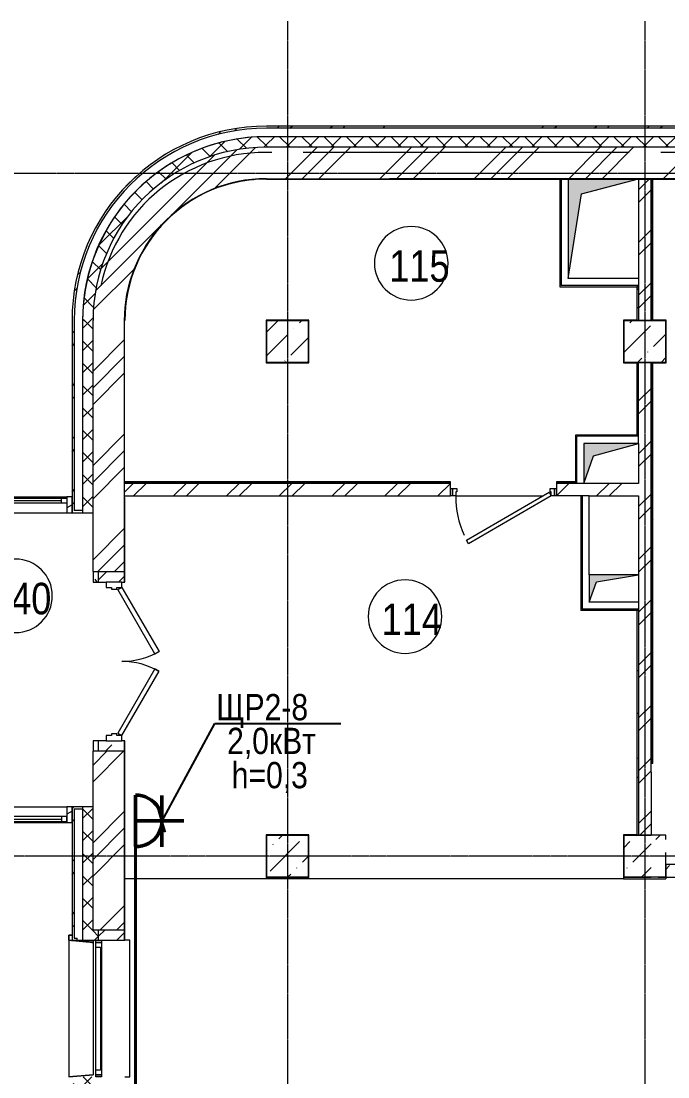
# Model space of a CAD drawing. Header units: metres. Extents: x -187 to 138813, y -64870 to 49448.
# Drawn here: x 30128 to 36281, y -49386 to -39336 of the extents above; entities that cross this region are included whole.
import ezdxf

# ---------------------------------------------------------------- set-up
doc = ezdxf.new("R2010")
doc.units = ezdxf.units.M
doc.linetypes.add('ADSK_Линия сетки', pattern=[21, 12, -3, 3, -3])
for name, color, linetype, lineweight in [('A-AREA-IDEN', 7, 'Continuous', 9), ('A-DETL-GENF', 7, 'Continuous', 5), ('A-DETL-MBND', 7, 'Continuous', 5), ('A-DETL-THIN', 7, 'Continuous', 5), ('A-DOOR', 7, 'Continuous', 5), ('A-DOOR-FRAM', 7, 'Continuous', 13), ('A-FLOR', 7, 'Continuous', 5), ('A-GLAZ', 7, 'Continuous', 5), ('A-GLAZ-CWMG', 7, 'Continuous', 5), ('A-GLAZ-SILL', 7, 'Continuous', 5), ('A-WALL', 7, 'Continuous', 5), ('A-WALL-PATT', 7, 'Continuous', 18), ('I-WALL', 7, 'Continuous', 5), ('S-COLS', 7, 'Continuous', 5), ('S-GRID', 7, 'Continuous', 9), ('Освещение', 1, 'Continuous', 50), ('Эл-свет раб.', 5, 'Continuous', 50), ('ЭЛ.сети', 5, 'Continuous', 100), ('ЭОМ', 7, 'Continuous', 40)]:
    doc.layers.add(name, color=color, linetype=linetype, lineweight=lineweight)
doc.styles.add('GOST Common_I_1', font='ARIALN.TTF', dxfattribs={"height": 300})
doc.styles.add('STYLE1', font='ARIALN.TTF', dxfattribs={"height": 250})
doc.styles.add('ГОСТ 2.304', font='ARIALN.TTF', dxfattribs={"width": 0.85})
doc.dimstyles.new('СПДС', dxfattribs={"dimscale": 100, "dimtxt": 2.5, "dimasz": 2.5, "dimexe": 1.25, "dimexo": 0.625, "dimtad": 1, "dimdec": 0, "dimrnd": 0.001, "dimtxsty": 'ГОСТ 2.304', "dimblk": 'OBLIQUE', "dimcen": 2.5, "dimdle": 2, "dimadec": 0, "dimazin": 2, "dimtfac": 0.75, "dimtdec": 0, "dimtmove": 1, "dimatfit": 3, "dimfxl": 1, "dimtolj": 1, "dimarcsym": 1})
pattern_1 = [(45, (0, 0), (84.19025, 308.69666), [396.875, -79.375, 3.353, -76.022])]
pattern_2 = [(45, (0, 0), (-251.4472, 251.4472), []), (45, (0, 381), (-251.4472, 251.4472), [])]
pattern_3 = [(45, (0, 0), (-449.013, 449.013), []), (45, (158.75, 0), (0, 898.0256), []), (45, (-158.75, 0), (0, 898.0256), [])]
pattern_4 = [(0, (0, 0), (812.8, 203.2), [33.528, -576.072, 33.528, -576.072, -3251.2]), (0, (0, 0), (812.8, 203.2), [-1219.2, 33.528, -1185.672, 33.528, -576.072, -1422.4]), (0, (0, 0), (812.8, 203.2), [-3048, 33.528, -372.872, 33.528, -982.472]), (120, (304.8, 101.6), (-582.37636, 602.30545), [33.528, -576.072, 33.528, -576.072, -3251.2]), (120, (304.8, 101.6), (-582.37636, 602.30545), [-1219.2, 33.528, -1185.672, 33.528, -576.072, -1422.4]), (120, (304.8, 101.6), (-582.37636, 602.30545), [-3048, 33.528, -372.872, 33.528, -982.472]), (240, (406.4, 508), (-230.42364, -805.50545), [33.528, -576.072, 33.528, -576.072, -3251.2]), (240, (406.4, 508), (-230.42364, -805.50545), [-1219.2, 33.528, -1185.672, 33.528, -576.072, -1422.4]), (240, (406.4, 508), (-230.42364, -805.50545), [-3048, 33.528, -372.872, 33.528, -982.472])]
pattern_5 = [(45, (0, 0), (-106.06602, 106.06602), []), (135, (0, 0), (-106.06602, -106.06602), [])]
pattern_6 = [(45, (0, 0), (38.89087, 251.0229), [300, -50, 10, -50])]

# ---------------------------------------------------------------- blocks, each defined once
blk = doc.blocks.new('КДП АПК - КР_rvt-1-1 этаж')
at = {"layer": 'S-COLS', "lineweight": 15}
h = blk.add_hatch(dxfattribs=at)
h.set_pattern_fill('FP_125', color=256, style=0, pattern_type=2)
h.set_pattern_definition(pattern_1)
h.paths.add_polyline_path([(32463, -41946), (32863, -41946), (32863, -41546), (32463, -41546), (32463, -41861)], flags=0)
h = blk.add_hatch(dxfattribs=at)
h.set_pattern_fill('FP_125', color=256, style=0, pattern_type=2)
h.set_pattern_definition(pattern_1)
h.paths.add_polyline_path([(35863, -41946), (36263, -41946), (36263, -41546), (35863, -41546), (35863, -41861)], flags=0)
h = blk.add_hatch(dxfattribs=at)
h.set_pattern_fill('FP_125', color=256, style=0, pattern_type=2)
h.set_pattern_definition(pattern_1)
h.paths.add_polyline_path([(32463, -46846), (32863, -46846), (32863, -46446), (32463, -46446)], flags=0)
h = blk.add_hatch(dxfattribs=at)
h.set_pattern_fill('FP_125', color=256, style=0, pattern_type=2)
h.set_pattern_definition(pattern_1)
h.paths.add_polyline_path([(36263, -46846), (36263, -46611), (36251, -46612), (36188, -46846), (36251, -46846)], flags=0)
h.paths.add_polyline_path([(36052, -46846), (36123, -46846), (36123, -46486), (36263, -46486), (36263, -46446), (35863, -46446), (35863, -46846)], flags=0)
at = {"layer": 'A-FLOR', "lineweight": 15}
for p, q in [((32513, -39946), (32453, -39946)), ((35913, -39946), (32813, -39946)), ((41913, -39946), (36213, -39946))]:
    blk.add_line(p, q, dxfattribs=at)
blk.add_arc((32453, -41546), 1600, 90, 168.128, dxfattribs=at)
at = {"layer": 'S-COLS', "lineweight": 15}
for p, q in [((32863, -41546), (32463, -41546)), ((32463, -41546), (32463, -41946)), ((32863, -41946), (32863, -41546)), ((36263, -41546), (35863, -41546)), ((35863, -41546), (35863, -41946)), ((36263, -41946), (36263, -41546)), ((32463, -41946), (32863, -41946)), ((35863, -41946), (36263, -41946)), ((32863, -46446), (32463, -46446)), ((32463, -46446), (32463, -46846)), ((32863, -46846), (32863, -46446)), ((36263, -46446), (35863, -46446)), ((35863, -46446), (35863, -46846)), ((36263, -46486), (36263, -46446)), ((36263, -46846), (36263, -46611)), ((32463, -46846), (32863, -46846)), ((35863, -46846), (36123, -46846)), ((36188, -46846), (36263, -46846))]:
    blk.add_line(p, q, dxfattribs=at)
blk = doc.blocks.new('AC_Дверь_Однопольная_ДеревяннаяВнутренняя_ГОСТ6629-88 - ДГ 21-10-1263266-1 этаж')
at = {"layer": 'A-DOOR', "lineweight": 13}
for p, q in [((-455, 60), (333, 515)), ((333, 515), (353, 480)), ((353, 480), (-435, 25)), ((-435, 25), (-455, 60))]:
    blk.add_line(p, q, dxfattribs=at)
at = {"layer": 'A-DOOR', "lineweight": 18}
for p, q in [((-505, 60), (-485, 60)), ((-505, -10), (-505, 60)), ((-485, 60), (-485, -10)), ((485, 60), (505, 60)), ((485, -10), (485, 60)), ((505, 60), (505, -10)), ((-485, -10), (-505, -10)), ((505, -10), (485, -10))]:
    blk.add_line(p, q, dxfattribs=at)
at = {"layer": 'A-DOOR'}
blk.add_arc((-455, 60), 910, 0, 24.2635, dxfattribs=at)
at = {"layer": 'A-DOOR-FRAM'}
for p, q in [((-485, 60), (-455, 60)), ((-485, -10), (-485, 60)), ((-455, 60), (-455, 20)), ((-455, 20), (-445, 20)), ((-445, 20), (-445, -10)), ((445, 20), (455, 20)), ((445, -10), (445, 20)), ((455, 60), (485, 60)), ((455, 20), (455, 60)), ((485, 60), (485, -10)), ((-445, -10), (-485, -10)), ((485, -10), (445, -10))]:
    blk.add_line(p, q, dxfattribs=at)
blk = doc.blocks.new('Окно 1-Распашное - С фрамугой_ один переплет с одинарным стеклопакетом - 21519-2003 - ОА С 2068-1168 Фр Л ГОСТ 21519-2003-1428059-1 этаж')
at = {"layer": 'A-GLAZ', "color": 36, "true_color": 0x804000}
for p, q in [((-650, 125), (-630, 125)), ((-650, 70), (-650, 125)), ((-630, 125), (-630, 70)), ((630, 125), (650, 125)), ((630, 70), (630, 125)), ((650, 125), (650, 70)), ((-630, 70), (-650, 70)), ((650, 70), (630, 70))]:
    blk.add_line(p, q, dxfattribs=at)
at = {"layer": 'A-GLAZ', "lineweight": 13}
for p, q in [((-630, 125), (-586, 125)), ((-630, 70), (-630, 125)), ((586, 125), (630, 125)), ((630, 125), (630, 70)), ((-568, 70), (-630, 70)), ((630, 70), (568, 70))]:
    blk.add_line(p, q, dxfattribs=at)
at = {"layer": 'A-GLAZ'}
for p, q in [((-586, 125), (586, 125)), ((-586, 78), (-586, 125)), ((586, 125), (586, 78)), ((586, 78), (-586, 78)), ((-568, 70), (-568, 78)), ((568, 70), (-568, 70)), ((568, 78), (568, 70))]:
    blk.add_line(p, q, dxfattribs=at)
blk = doc.blocks.new('Дверь-ВНУТРЕННЯЯ - ДГ 21-15-1886256-1 этаж')
at = {"layer": 'A-DOOR', "lineweight": 13}
for p, q in [((-705, 131), (-94, 484)), ((-72, 445), (-683, 92)), ((-94, 484), (-72, 445)), ((94, 484), (72, 445)), ((72, 445), (682, 92)), ((705, 131), (94, 484)), ((-683, 92), (-705, 131)), ((682, 92), (705, 131))]:
    blk.add_line(p, q, dxfattribs=at)
at = {"layer": 'A-DOOR'}
for centre, start, end in [((-705, 131), 0, 30), ((705, 131), 150, 180)]:
    blk.add_arc(centre, 705, start, end, dxfattribs=at)
at = {"layer": 'A-DOOR-FRAM'}
for p, q in [((-705, 131), (-755, 131)), ((-755, 131), (-755, -19)), ((-705, 82), (-705, 131)), ((705, 131), (705, 82)), ((755, 131), (705, 131)), ((755, -19), (755, 131)), ((-689, 82), (-705, 82)), ((-705, -19), (-705, 31)), ((-705, 31), (-689, 31)), ((-689, 31), (-689, 82)), ((705, 82), (689, 82)), ((689, 82), (689, 31)), ((689, 31), (705, 31)), ((705, 31), (705, -19)), ((-755, -19), (-705, -19)), ((705, -19), (755, -19))]:
    blk.add_line(p, q, dxfattribs=at)
blk = doc.blocks.new('AC-Подоконники1 - ПВХ-1858659-1 этаж')
at = {"layer": 'A-GLAZ-SILL'}
for p, q in [((-650, -223), (-650, -270)), ((-650, -270), (650, -270)), ((650, -270), (650, -223))]:
    blk.add_line(p, q, dxfattribs=at)
blk = doc.blocks.new('M_Тент витража777 - M_Тент витража одинарное справо-2678804-1 этаж')
at = {"layer": 'A-GLAZ', "lineweight": 13}
for p, q in [((-475, 20), (-525, 20)), ((-525, 20), (-525, -30)), ((-525, -30), (-525, 20)), ((-475, -30), (-475, 20)), ((475, -30), (475, 20)), ((475, 20), (525, 20)), ((525, 20), (525, -30)), ((525, 20), (525, -30)), ((-525, -30), (-475, -30)), ((-475, -4.6), (475, -4.6)), ((525, -30), (475, -30))]:
    blk.add_line(p, q, dxfattribs=at)
at = {"layer": 'A-GLAZ'}
for p, q in [((-475, 20), (475, 20)), ((475, -30), (-475, -30))]:
    blk.add_line(p, q, dxfattribs=at)
blk = doc.blocks.new('Прямоугольный импост - 50 x 150мм-2242386-1 этаж')
at = {"layer": 'A-GLAZ-CWMG'}
h = blk.add_hatch(dxfattribs=at)
h.set_pattern_fill('FP_128', color=256, style=0, pattern_type=2)
h.set_pattern_definition([(330, (-30612.65, -43895.62), (60, 103.92305), [])])
h.paths.add_polyline_path([(-50, 120), (0, 120), (0, -30), (-50, -30)], flags=0)
at = {"layer": 'A-GLAZ-CWMG', "lineweight": 18}
for p, q in [((-50, -30), (-50, 120)), ((-50, 120), (0, 120)), ((0, 120), (0, -30)), ((0, -30), (-50, -30))]:
    blk.add_line(p, q, dxfattribs=at)
blk = doc.blocks.new('Прямоугольный импост - 50 x 150мм-2240715-1 этаж')
at = {"layer": 'A-GLAZ-CWMG'}
for p, q in [((30563, -43866), (29513, -43866)), ((29513, -44016), (30563, -44016))]:
    blk.add_line(p, q, dxfattribs=at)
blk = doc.blocks.new('M_Тент витража777 - M_Тент витража одинарное справо-2678805-1 этаж')
at = {"layer": 'A-GLAZ', "lineweight": 13}
for p, q in [((-525, -20), (-525, 30)), ((-525, 30), (-475, 30)), ((-525, 30), (-525, -20)), ((-475, 30), (-475, -20)), ((-475, 4.6), (475, 4.6)), ((475, 30), (475, -20)), ((525, 30), (475, 30)), ((525, -20), (525, 30)), ((525, -20), (525, 30)), ((-475, -20), (-525, -20)), ((475, -20), (525, -20))]:
    blk.add_line(p, q, dxfattribs=at)
at = {"layer": 'A-GLAZ'}
for p, q in [((475, 30), (-475, 30)), ((-475, -20), (475, -20))]:
    blk.add_line(p, q, dxfattribs=at)
blk = doc.blocks.new('Прямоугольный импост - 50 x 150мм-2243404-1 этаж')
at = {"layer": 'A-GLAZ-CWMG'}
h = blk.add_hatch(dxfattribs=at)
h.set_pattern_fill('FP_130', color=256, style=0, pattern_type=2)
h.set_pattern_definition([(330, (-30612.65, -46935.67), (60, 103.92305), [])])
h.paths.add_polyline_path([(-50, 30), (0, 30), (0, -120), (-50, -120)], flags=0)
at = {"layer": 'A-GLAZ-CWMG', "lineweight": 18}
for p, q in [((-50, 30), (0, 30)), ((-50, -120), (-50, 30)), ((0, 30), (0, -120)), ((0, -120), (-50, -120))]:
    blk.add_line(p, q, dxfattribs=at)
blk = doc.blocks.new('Прямоугольный импост - 50 x 150мм-2243394-1 этаж')
at = {"layer": 'A-GLAZ-CWMG'}
for p, q in [((29513, -46816), (30563, -46816)), ((30563, -46966), (29513, -46966))]:
    blk.add_line(p, q, dxfattribs=at)
blk = doc.blocks.new('Розетка штепсельная с заземляющим контактом скрытой установки IP20')
at = {"layer": 'Эл-свет раб.', "ltscale": 0.3}
for p, q in [((191575, -246568), (191575, -246106)), ((191816, -246316), (191329, -246316)), ((191819, -246568), (191331, -246568))]:
    blk.add_line(p, q, dxfattribs=at)
at = {"layer": 'Эл-свет раб.', "ltscale": 0.3, "extrusion": (0, 0, -1)}
blk.add_ellipse((191575, -246560), major_axis=(-173, 173), ratio=1, start_param=5.464002, end_param=8.673165, dxfattribs=at)
blk = doc.blocks.new('_Oblique')
at = {"color": 0, "linetype": 'ByBlock', "lineweight": -2}
blk.add_line((-0.5, -0.5), (0.5, 0.5), dxfattribs=at)
blk = doc.blocks.new('ПСС_Марка_помещения - Имя_2_5мм-224473-1 этаж')
at = {"layer": 'A-AREA-IDEN'}
for start, end in [(360, 180), (180, 360)]:
    blk.add_arc((-0.07, 0.04), 3.5, start, end, dxfattribs=at)

msp = doc.modelspace()

# ---------------------------------------------------------------- hatches: boundary and pattern name
at = {"layer": 'A-DETL-GENF'}
for points in [[(35332.4521, -41785.6449), (35459.0237, -40981.3094), (36002.6532, -40835.6443), (35332.4521, -40835.6443)], [(35482.4521, -43735.6443), (35574.1679, -43474.7854), (36002.6532, -43355.6437), (35482.4521, -43355.6437)], [(35532.4521, -44865.6449), (35603.1485, -44674.6073), (36002.6532, -44605.6449), (35532.4521, -44605.6449), (35532.4521, -44701.1785)]]:
    msp.add_hatch(color=256, dxfattribs=at).paths.add_polyline_path(points, flags=0)
at = {"layer": 'A-WALL-PATT', "lineweight": 5}
h = msp.add_hatch(dxfattribs=at)
h.set_pattern_fill('FP_1', color=256, style=0, pattern_type=2)
h.set_pattern_definition(pattern_2)
h.paths.add_polyline_path([(30632.6532, -42185.6443), (30638.9016, -42034.5477), (30657.6042, -41884.483), (30688.6333, -41736.4748), (30731.7769, -41591.5339), (30786.7404, -41450.6502), (30853.1486, -41314.7856), (30930.5478, -41184.868), (31018.4096, -41061.7846), (31116.134, -40946.3759), (31223.0536, -40839.43), (31338.4383, -40741.6773), (31461.5, -40653.7852), (31591.3986, -40576.354), (31727.2468, -40509.9124), (31868.117, -40454.9142), (32013.0473, -40411.7349), (32161.0478, -40380.6695), (32311.108, -40361.93), (32462.203, -40355.6444), (32462.1981, -40335.6444), (32309.4517, -40341.9987), (32157.7516, -40360.943), (32008.1335, -40392.3479), (31850.9272, -40440.1735), (31719.2096, -40491.5984), (31581.8767, -40558.7661), (31450.5585, -40637.0436), (31326.1518, -40725.8962), (31209.5061, -40824.7173), (31101.418, -40932.832), (31002.6256, -41049.502), (30913.8035, -41173.9306), (30835.5584, -41305.268), (30763.6438, -41454.8712), (30712.8602, -41585.0409), (30669.2451, -41731.5658), (30637.8769, -41881.1916), (30618.9699, -42032.8964), (30612.6532, -42185.6443)], flags=0)
h = msp.add_hatch(dxfattribs=at)
h.set_pattern_fill('FP_1', color=256, style=0, pattern_type=2)
h.set_pattern_definition(pattern_2)
h.paths.add_polyline_path([(52882.6532, -40355.6443), (55232.6532, -40355.6443), (55232.6532, -40335.6443), (52882.6532, -40335.6443)])
h.paths.add_polyline_path([(50146.1549, -40355.6443), (51632.6532, -40355.6443), (51632.6532, -40335.6443), (50146.1549, -40335.6443)])
h.paths.add_polyline_path([(45682.6532, -40355.6443), (48032.6532, -40355.6443), (48032.6532, -40335.6443), (45682.6532, -40335.6443)])
h.paths.add_polyline_path([(44432.6532, -40355.6443), (44432.6532, -40335.6443), (42082.6532, -40335.6443), (42082.6532, -40355.6443), (42398.967, -40355.6443)])
h.paths.add_polyline_path([(56645.3477, -40355.6443), (56645.3477, -40335.6443), (56482.6532, -40335.6443), (56482.6532, -40355.6443)])
h.paths.add_polyline_path([(40832.6532, -40355.6443), (40832.6532, -40335.6443), (38482.6532, -40335.6443), (38482.6532, -40355.6443)])
h.paths.add_polyline_path([(33632.6532, -40355.6443), (33632.6532, -40335.6443), (32462.2104, -40335.6443), (32462.2104, -40355.6443), (32879.1571, -40355.6443)])
h.paths.add_polyline_path([(34882.6532, -40355.6443), (37232.6532, -40355.6443), (37232.6532, -40335.6443), (34882.6532, -40335.6443)])
at = {"layer": 'A-WALL-PATT', "lineweight": 5, "true_color": 0x787878}
h = msp.add_hatch(dxfattribs=at)
h.set_pattern_fill('FP_114', color=8, style=0, pattern_type=2)
h.set_pattern_definition(pattern_5)
h.paths.add_polyline_path([(30812.6532, -42185.6443), (30818.9319, -42041.8373), (30837.7204, -41899.1248), (30868.8756, -41758.5929), (30912.1604, -41621.3111), (30967.2453, -41488.3242), (31033.7113, -41360.6443), (31111.0523, -41239.2432), (31198.6799, -41125.0448), (31295.927, -41018.9181), (31402.0536, -40921.671), (31516.2521, -40834.0434), (31637.6532, -40756.7024), (31765.3331, -40690.2365), (31898.32, -40635.1515), (32035.6018, -40591.8667), (32176.1337, -40560.7115), (32318.8462, -40541.9231), (32462.6532, -40535.6443), (32462.2217, -40435.6444), (32317.732, -40441.6553), (32174.2319, -40459.5756), (32032.7014, -40489.2831), (31894.107, -40530.5748), (31759.3951, -40583.1687), (31629.4856, -40646.7058), (31505.2658, -40720.752), (31387.5838, -40804.8019), (31277.2434, -40898.2813), (31174.9979, -41000.5519), (31081.5457, -41110.9154), (30997.5249, -41228.6181), (30923.5093, -41352.8562), (30860.0043, -41482.7813), (30807.4435, -41617.5062), (30763.6438, -41768.2369), (30736.5134, -41897.6486), (30718.6285, -42041.1531), (30712.6532, -42185.6443), (30763.6438, -42185.6443)], flags=0)
h = msp.add_hatch(dxfattribs=at)
h.set_pattern_fill('FP_114', color=8, style=0, pattern_type=2)
h.set_pattern_definition(pattern_5)
h.paths.add_polyline_path([(51632.6532, -40535.6443), (51632.6532, -40435.6443), (50139.6648, -40445.6443), (50139.6648, -40545.6443), (51532.6532, -40535.6443)])
h.paths.add_polyline_path([(52882.6532, -40535.6443), (56482.6532, -40535.6443), (56482.6532, -40435.6443), (52882.6532, -40435.6443), (52882.6532, -40440.1735)])
h.paths.add_polyline_path([(56582.6532, -40535.6443), (56645.3477, -40535.6443), (56645.3477, -40435.6443), (56482.6532, -40435.6443), (56482.6532, -40535.6443)])
h.paths.add_polyline_path([(43985.602, -40535.6443), (45688.4147, -40537.7561), (45688.4147, -40437.7561), (42082.6532, -40435.6443), (42082.6532, -40535.6443), (43456.7237, -40535.6443)])
h.paths.add_polyline_path([(46629.9936, -40535.6443), (48889.6648, -40535.6443), (48889.6648, -40435.6443), (45682.6532, -40435.6443), (45682.6532, -40535.6443), (45782.6532, -40535.6443)])
h.paths.add_polyline_path([(38582.6532, -40535.6443), (42101.2234, -40536.8902), (42101.2234, -40436.8902), (38482.6532, -40435.6443), (38482.6532, -40535.6443)])
h.paths.add_polyline_path([(32879.1571, -40535.6443), (33632.6532, -40535.6443), (33632.6532, -40435.6443), (32462.6532, -40435.6443), (32462.6532, -40535.6443)])
h.paths.add_polyline_path([(33632.6532, -40533.3797), (38482.6532, -40535.6443), (38482.6532, -40435.6443), (34882.6532, -40435.6443), (33632.6532, -40437.9089)])
at = {"layer": 'A-WALL-PATT', "lineweight": 5}
h = msp.add_hatch(dxfattribs=at)
h.set_pattern_fill('FP_2', color=256, style=0, pattern_type=2)
h.set_pattern_definition(pattern_3)
h.paths.add_polyline_path([(31112.6532, -42185.6443), (31118.4096, -42061.1082), (31135.6299, -41937.6341), (31164.167, -41816.2751), (31203.7777, -41698.066), (31254.1242, -41584.0151), (31314.7771, -41475.0949), (31385.2191, -41372.2343), (31464.8496, -41276.3105), (31552.9894, -41188.1415), (31648.8868, -41108.4794), (31751.7241, -41038.0033), (31860.6243, -40977.3144), (31974.6586, -40926.9302), (32092.8545, -40887.2804), (32214.2041, -40858.7031), (32350.2788, -40840.8552), (32462.6532, -40835.6443), (32462.6532, -40535.6443), (32318.8462, -40541.9231), (32176.1337, -40560.7115), (32035.6018, -40591.8667), (31898.32, -40635.1515), (31765.3331, -40690.2365), (31637.6532, -40756.7024), (31516.2521, -40834.0434), (31402.0536, -40921.671), (31292.5222, -41022.6339), (31198.6799, -41125.0448), (31111.0523, -41239.2432), (31033.7113, -41360.6443), (30967.2453, -41488.3242), (30912.1604, -41621.3111), (30868.8756, -41758.5929), (30837.7204, -41899.1248), (30818.9319, -42041.8373), (30812.6532, -42185.6443)], flags=0)
h = msp.add_hatch(dxfattribs=at)
h.set_pattern_fill('FP_2', color=256, style=0, pattern_type=2)
h.set_pattern_definition(pattern_3)
h.paths.add_polyline_path([(56645.3477, -40835.6443), (56645.3477, -40535.6443), (52982.6532, -40535.6443), (52982.6532, -40835.6443), (55092.0469, -40835.6443)])
h.paths.add_polyline_path([(51500.6532, -40835.6443), (51532.6532, -40835.6443), (51532.6532, -40535.6443), (50139.6648, -40535.6443), (50139.6648, -40835.6443), (51497.6532, -40835.6443)])
h.paths.add_polyline_path([(56582.6532, -40835.6443), (56645.3477, -40835.6443), (56645.3477, -40535.6443), (56582.6532, -40535.6443), (56582.6532, -40585.6443)], flags=17)
h.paths.add_polyline_path([(39817.6532, -40835.6443), (42182.6532, -40835.6443), (42182.6532, -40535.6443), (38582.6532, -40535.6443), (38582.6532, -40835.6443), (39814.6532, -40835.6443)])
h.paths.add_polyline_path([(43985.602, -40835.6443), (45782.6532, -40860.6443), (45782.6532, -40560.6443), (42182.6532, -40535.6443), (42182.6532, -40835.6443), (43957.6532, -40835.6443)])
h.paths.add_polyline_path([(45782.6532, -40835.6443), (48889.6648, -40835.6443), (48889.6648, -40535.6443), (45782.6532, -40535.6443), (45782.6532, -40585.6443)])
h.paths.add_polyline_path([(36137.6532, -40835.6443), (38582.6532, -40835.6443), (38582.6532, -40535.6443), (34982.6532, -40535.6443), (34982.6532, -40835.6443), (36134.6532, -40835.6443)])
h.paths.add_polyline_path([(34982.6532, -40835.6443), (34982.6532, -40535.6443), (32462.6532, -40535.6443), (32462.6532, -40835.6443), (32879.1571, -40835.6443)])
h = msp.add_hatch(dxfattribs=at)
h.set_pattern_fill('FP_81', color=256, style=0, pattern_type=2)
h.set_pattern_definition(pattern_4)
h.paths.add_polyline_path([(31115.6532, -42185.6443), (31121.3968, -42061.3849), (31138.5788, -41938.1851), (31167.0526, -41817.0957), (31206.5753, -41699.1493), (31256.81, -41585.3517), (31317.3282, -41476.6735), (31387.6138, -41374.0415), (31467.0673, -41278.3308), (31555.0114, -41190.3578), (31650.6958, -41110.8726), (31753.3047, -41040.5532), (31861.9629, -40979.9992), (31975.7439, -40929.727), (32093.6772, -40890.1653), (32214.7573, -40861.6516), (32350.2788, -40843.8551), (32462.2089, -40838.6444), (32462.2079, -40835.6444), (32337.6736, -40841.4419), (32214.2052, -40858.7029), (32092.8555, -40887.2801), (31974.6595, -40926.9298), (31860.6251, -40977.314), (31751.7248, -41038.0029), (31648.8874, -41108.4789), (31552.9899, -41188.1411), (31464.85, -41276.3101), (31385.2195, -41372.2339), (31314.7773, -41475.0945), (31254.1244, -41584.0148), (31203.7778, -41698.0658), (31164.1671, -41816.2749), (31135.6299, -41937.634), (31118.4096, -42061.1081), (31112.6532, -42185.6443)], flags=0)
h = msp.add_hatch(dxfattribs=at)
h.set_pattern_fill('FP_1', color=256, style=0, pattern_type=2)
h.set_pattern_definition(pattern_2)
h.paths.add_polyline_path([(36122.6532, -42185.6443), (36122.6532, -40835.6443), (36002.6532, -40835.6443), (36002.6532, -42185.6443), (36052.4271, -42185.6443)], flags=0)
h = msp.add_hatch(dxfattribs=at)
h.set_pattern_fill('FP_81', color=256, style=0, pattern_type=2)
h.set_pattern_definition(pattern_4)
h.paths.add_polyline_path([(36122.6532, -42185.6443), (36134.6532, -42185.6443), (36134.6532, -40835.6443), (36122.6532, -40835.6443), (36122.6532, -42182.6443)], flags=0)
h = msp.add_hatch(dxfattribs=at)
h.set_pattern_fill('FP_81', color=256, style=0, pattern_type=2)
h.set_pattern_definition(pattern_4)
h.paths.add_polyline_path([(35990.6532, -42182.6443), (35990.6532, -41865.6449), (35987.6532, -41865.6449), (35987.6532, -42182.6443)], flags=0)
h = msp.add_hatch(dxfattribs=at)
h.set_pattern_fill('FP_81', color=256, style=0, pattern_type=2)
h.set_pattern_definition(pattern_4)
h.paths.add_polyline_path([(36002.6532, -42185.6443), (36002.6532, -41865.6449), (35990.6532, -41865.6449), (35990.6532, -42185.6443)], flags=0)
h = msp.add_hatch(dxfattribs=at)
h.set_pattern_fill('FP_1', color=256, style=0, pattern_type=2)
h.set_pattern_definition(pattern_2)
h.paths.add_polyline_path([(30712.6532, -44015.6443), (30712.6532, -43995.6443), (30632.6532, -43995.6443), (30632.6532, -42185.6443), (30612.6532, -42185.6443), (30612.6532, -44015.6443), (30632.6532, -44015.6443)], flags=0)
at = {"layer": 'A-WALL-PATT', "lineweight": 5, "true_color": 0x787878}
h = msp.add_hatch(dxfattribs=at)
h.set_pattern_fill('FP_114', color=8, style=0, pattern_type=2)
h.set_pattern_definition(pattern_5)
h.paths.add_polyline_path([(30763.6438, -51132.9869), (30812.6532, -51132.9869), (30812.6532, -49385.821), (30712.6532, -49385.821), (30712.6532, -51132.9869)])
h.paths.add_polyline_path([(30812.6532, -48085.821), (30812.6532, -46815.6443), (30712.6532, -46815.6443), (30712.6532, -48085.821), (30763.6438, -48085.821)])
h.paths.add_polyline_path([(30763.6438, -44015.6443), (30812.6532, -44015.6443), (30812.6532, -42185.6443), (30712.6532, -42185.6443), (30712.6532, -44015.6443)])
h.paths.add_polyline_path([(30812.6532, -54821.9147), (30712.6532, -54821.9147), (30712.6532, -55385.6443), (30763.6438, -55385.6443), (30812.6532, -55385.6443)])
h.paths.add_polyline_path([(30712.6532, -53521.9147), (30812.6532, -53521.9147), (30812.6532, -52432.9869), (30712.6532, -52432.9869)])
at = {"layer": 'A-WALL-PATT', "lineweight": 5}
h = msp.add_hatch(dxfattribs=at)
h.set_pattern_fill('FP_2', color=256, style=0, pattern_type=2)
h.set_pattern_definition(pattern_3)
h.paths.add_polyline_path([(30812.6532, -51132.9869), (31112.6532, -51132.9869), (31112.6532, -49485.821), (30812.6532, -49485.821), (30812.6532, -50382.5185)])
h.paths.add_polyline_path([(31112.6532, -47985.821), (31112.6532, -46285.821), (30812.6532, -46285.821), (30812.6532, -47985.821), (30862.6532, -47985.821)])
h.paths.add_polyline_path([(31112.6532, -44575.821), (31112.6532, -42185.6443), (30812.6532, -42185.6443), (30812.6532, -44575.821), (30862.6532, -44575.821)])
h.paths.add_polyline_path([(30812.6532, -53521.9147), (31112.6532, -53521.9147), (31112.6532, -52532.9869), (30812.6532, -52532.9869)])
h.paths.add_polyline_path([(31112.6532, -54821.9147), (30812.6532, -54821.9147), (30812.6532, -55385.6443), (31112.6532, -55385.6443)])
h = msp.add_hatch(dxfattribs=at)
h.set_pattern_fill('FP_81', color=256, style=0, pattern_type=2)
h.set_pattern_definition(pattern_4)
h.paths.add_polyline_path([(35990.6532, -42185.6443), (35990.6532, -42182.6443), (35859.6532, -42182.6443), (35859.6532, -42185.6443), (35862.6532, -42185.6443)], flags=0)
h = msp.add_hatch(dxfattribs=at)
h.set_pattern_fill('FP_81', color=256, style=0, pattern_type=2)
h.set_pattern_definition(pattern_4)
h.paths.add_polyline_path([(36002.6532, -43275.6437), (36002.6532, -42585.6443), (35990.6532, -42585.6443), (35990.6532, -43275.6437)], flags=0)
h = msp.add_hatch(dxfattribs=at)
h.set_pattern_fill('FP_1', color=256, style=0, pattern_type=2)
h.set_pattern_definition(pattern_2)
h.paths.add_polyline_path([(36002.6532, -47085.6443), (36122.6532, -47085.6443), (36122.6532, -42585.6443), (36002.6532, -42585.6443), (36002.6532, -47082.6443)], flags=0)
h = msp.add_hatch(dxfattribs=at)
h.set_pattern_fill('FP_81', color=256, style=0, pattern_type=2)
h.set_pattern_definition(pattern_4)
h.paths.add_polyline_path([(36122.6532, -46405.6437), (36134.6532, -46405.6437), (36134.6532, -42585.6443), (36122.6532, -42585.6443), (36122.6532, -46402.6437)], flags=0)
h = msp.add_hatch(dxfattribs=at)
h.set_pattern_fill('FP_81', color=256, style=0, pattern_type=2)
h.set_pattern_definition(pattern_4)
h.paths.add_polyline_path([(36134.6532, -46402.6437), (36137.6532, -46402.6437), (36137.6532, -42588.6443), (36134.6532, -42588.6443), (36134.6532, -46121.5135)], flags=0)
h = msp.add_hatch(dxfattribs=at)
h.set_pattern_fill('FP_81', color=256, style=0, pattern_type=2)
h.set_pattern_definition(pattern_4)
h.paths.add_polyline_path([(36002.6532, -43288.1437), (36002.6532, -43275.6437), (35402.4521, -43275.6437), (35414.9521, -43288.1437)], flags=0)
h = msp.add_hatch(dxfattribs=at)
h.set_pattern_fill('FP_81', color=256, style=0, pattern_type=2)
h.set_pattern_definition(pattern_4)
h.paths.add_polyline_path([(34212.6532, -43735.6446), (34212.6532, -43723.6446), (31112.6532, -43723.6446), (31112.6532, -43735.6446), (33936.9138, -43735.6446)], flags=0)
h.paths.add_polyline_path([(35402.4521, -43735.6446), (35402.4521, -43723.6446), (35222.6532, -43723.6446), (35222.6532, -43735.6446)], flags=0)
h = msp.add_hatch(dxfattribs=at)
h.set_pattern_fill('FP_1', color=256, style=0, pattern_type=2)
h.set_pattern_definition(pattern_2)
h.paths.add_polyline_path([(35452.4521, -43855.6446), (36002.6532, -43855.6446), (36002.6532, -43735.6446), (35222.6532, -43735.6446), (35222.6532, -43855.6446)], flags=0)
h.paths.add_polyline_path([(31821.4005, -43855.6446), (34212.6532, -43855.6446), (34212.6532, -43735.6446), (31112.6532, -43735.6446), (31112.6532, -43855.6446)], flags=0)
h = msp.add_hatch(dxfattribs=at)
h.set_pattern_fill('FP_81', color=256, style=0, pattern_type=2)
h.set_pattern_definition(pattern_4)
h.paths.add_polyline_path([(31115.6532, -49485.6443), (31115.6532, -49385.821), (31112.6532, -49385.821), (31112.6532, -49485.6443)], flags=0)
h.paths.add_polyline_path([(31112.6532, -48085.821), (31115.6532, -48085.821), (31115.6532, -46185.821), (31112.6532, -46185.821), (31112.6532, -47985.821)], flags=0)
h.paths.add_polyline_path([(31115.6532, -44675.821), (31115.6532, -43870.6446), (31112.6532, -43870.6446), (31112.6532, -44675.821)], flags=0)
h = msp.add_hatch(dxfattribs=at)
h.set_pattern_fill('FP_81', color=256, style=0, pattern_type=2)
h.set_pattern_definition(pattern_4)
h.paths.add_polyline_path([(30812.6532, -44675.821), (30862.6532, -44675.821), (30862.6532, -44575.821), (30812.6532, -44575.821)], flags=0)
h = msp.add_hatch(dxfattribs=at)
h.set_pattern_fill('FP_127', color=256, style=0, pattern_type=2)
h.set_pattern_definition(pattern_6)
h.paths.add_polyline_path([(30937.6532, -44675.821), (31112.6532, -44675.821), (31112.6532, -44575.821), (30862.6532, -44575.821), (30862.6532, -44675.821)], flags=0)
h = msp.add_hatch(dxfattribs=at)
h.set_pattern_fill('FP_81', color=256, style=0, pattern_type=2)
h.set_pattern_definition(pattern_4)
h.paths.add_polyline_path([(35990.6532, -47082.6443), (35990.6532, -44945.6449), (35987.6532, -44945.6449), (35987.6532, -47082.6443)], flags=0)
h = msp.add_hatch(dxfattribs=at)
h.set_pattern_fill('FP_81', color=256, style=0, pattern_type=2)
h.set_pattern_definition(pattern_4)
h.paths.add_polyline_path([(36002.6532, -47085.6443), (36002.6532, -44945.6449), (35990.6532, -44945.6449), (35990.6532, -47085.6443)], flags=0)
h = msp.add_hatch(dxfattribs=at)
h.set_pattern_fill('FP_127', color=256, style=0, pattern_type=2)
h.set_pattern_definition(pattern_6)
h.paths.add_polyline_path([(30986.8657, -46285.821), (31112.6532, -46285.821), (31112.6532, -46185.821), (30862.6532, -46185.821), (30862.6532, -46285.821), (30937.6532, -46285.821)], flags=0)
h = msp.add_hatch(dxfattribs=at)
h.set_pattern_fill('FP_1', color=256, style=0, pattern_type=2)
h.set_pattern_definition(pattern_2)
h.paths.add_polyline_path([(30662.6532, -51132.9869), (30632.6532, -51132.9869), (30632.6532, -49405.821), (30662.6532, -49405.821), (30662.6532, -49385.821), (30612.6532, -49385.821), (30612.6532, -51132.9869)])
h.paths.add_polyline_path([(30662.6532, -48085.821), (30662.6532, -48065.821), (30632.6532, -48065.821), (30632.6532, -46835.6443), (30712.6532, -46835.6443), (30712.6532, -46815.6443), (30612.6532, -46815.6443), (30612.6532, -48085.821)])
h.paths.add_polyline_path([(30612.6532, -53521.9147), (30632.6532, -53521.9147), (30632.6532, -52432.9869), (30612.6532, -52432.9869)])
h.paths.add_polyline_path([(30632.6532, -54821.9147), (30612.6532, -54821.9147), (30612.6532, -55385.6443), (30632.6532, -55385.6443)])
h = msp.add_hatch(dxfattribs=at)
h.set_pattern_fill('FP_1', color=256, style=0, pattern_type=2)
h.set_pattern_definition([(45, (-935.26, 0), (-251.4472, 251.4472), []), (45, (-935.26, 381), (-251.4472, 251.4472), [])])
h.paths.add_polyline_path([(39526.6352, -47485.6443), (39526.6352, -47365.6443), (37346.9737, -47365.6443), (37346.9737, -47485.6443), (39348.1954, -47485.6443)])
h.paths.add_polyline_path([(36262.6532, -47494.9002), (37357.3948, -47485.6443), (37357.3948, -47365.6443), (36262.6532, -47374.9002)])
h = msp.add_hatch(dxfattribs=at)
h.set_pattern_fill('FP_127', color=256, style=0, pattern_type=2)
h.set_pattern_definition(pattern_6)
h.paths.add_polyline_path([(30812.6532, -48105.821), (30812.6532, -48104.8172), (30583.6532, -48084.9042), (30583.6532, -48036.821), (30582.6532, -48035.821), (30582.6532, -48085.821), (30763.6438, -48101.5593)], flags=0)
at = {"layer": 'A-WALL-PATT', "lineweight": 5, "true_color": 0x787878}
h = msp.add_hatch(dxfattribs=at)
h.set_pattern_fill('FP_114', color=8, style=0, pattern_type=2)
h.set_pattern_definition(pattern_5)
h.paths.add_polyline_path([(30812.6532, -48085.821), (30862.6532, -48085.821), (30862.6532, -47985.821), (30812.6532, -47985.821)], flags=0)
at = {"layer": 'A-WALL-PATT', "lineweight": 5}
h = msp.add_hatch(dxfattribs=at)
h.set_pattern_fill('FP_127', color=256, style=0, pattern_type=2)
h.set_pattern_definition(pattern_6)
h.paths.add_polyline_path([(30862.6532, -48085.821), (31112.6532, -48085.821), (31112.6532, -47985.821), (30862.6532, -47985.821)], flags=0)

# ---------------------------------------------------------------- linework, layer by layer
at = {"layer": 'A-DETL-MBND'}
msp.add_line((35859.6532, -47500.6443), (31115.6532, -47500.6443), dxfattribs=at)
at = {"layer": 'A-DETL-THIN'}
for p, q in [((35332.4521, -40835.6443), (35332.4521, -41785.6449)), ((35459.0237, -40981.3094), (36002.6532, -40835.6443)), ((35332.4521, -41785.6449), (35459.0237, -40981.3094)), ((35482.4521, -43355.6437), (35482.4521, -43735.6443)), ((36002.6532, -43355.6437), (35482.4521, -43355.6437)), ((35574.1679, -43474.7854), (36002.6532, -43355.6437)), ((35482.4521, -43735.6443), (35574.1679, -43474.7854)), ((36002.6532, -44605.6449), (35532.4521, -44605.6449)), ((35532.4521, -44605.6449), (35532.4521, -44865.6449)), ((35603.1485, -44674.6073), (36002.6532, -44605.6449)), ((35532.4521, -44865.6449), (35603.1485, -44674.6073)), ((36122.6532, -46485.6437), (36122.6532, -47088.8995))]:
    msp.add_line(p, q, dxfattribs=at)
at = {"layer": 'A-FLOR', "lineweight": 18}
for p, q in [((32462.6532, -42585.6443), (32462.6532, -42185.6443)), ((34262.6532, -43855.6446), (35092.6532, -43855.6446)), ((34262.6532, -43855.6446), (35092.6532, -43855.6446))]:
    msp.add_line(p, q, dxfattribs=at)
at = {"layer": 'A-WALL'}
for p, q in [((33632.6532, -40355.6443), (32462.2104, -40355.6443)), ((48889.6648, -40355.6443), (33632.6532, -40355.6443)), ((33632.6532, -40435.6443), (32462.6532, -40435.6443)), ((48889.6648, -40435.6443), (33632.6532, -40435.6443)), ((33532.6532, -40535.6443), (32462.6532, -40535.6443)), ((48789.6648, -40535.6443), (33532.6532, -40535.6443)), ((32462.6532, -40835.6443), (33632.6532, -40835.6443)), ((48889.6648, -40835.6443), (33632.6532, -40835.6443)), ((35264.9521, -40835.6443), (35264.9521, -41853.1449)), ((36122.6532, -42182.6443), (36122.6532, -40835.6443)), ((36134.6532, -42185.6443), (36134.6532, -40835.6443)), ((36002.6532, -41785.6449), (36002.6532, -42182.6443)), ((36002.6532, -41853.1449), (35264.9521, -41853.1449)), ((35990.6532, -42185.6443), (35990.6532, -41865.6449)), ((30632.6532, -42185.6443), (30632.6532, -43995.6443)), ((30712.6532, -42185.6443), (30712.6532, -44015.6443)), ((30812.6532, -44575.821), (30812.6532, -42185.6443)), ((31112.6532, -44675.821), (31112.6532, -42220.1221)), ((35990.6532, -43275.6437), (35990.6532, -42585.6443)), ((36002.6532, -43355.6437), (36002.6532, -42585.6443)), ((36122.6532, -46402.6437), (36122.6532, -42585.6443)), ((36134.6532, -46405.6437), (36134.6532, -42585.6443)), ((35414.9521, -43735.6446), (35414.9521, -43288.1437)), ((36002.6532, -43288.1437), (35414.9521, -43288.1437)), ((31112.6532, -43723.6446), (34212.6532, -43723.6446)), ((34212.6532, -43735.6446), (31112.6532, -43735.6446)), ((35222.6532, -43723.6446), (35402.4521, -43723.6446)), ((35482.4521, -43735.6446), (35222.6532, -43735.6446)), ((31112.6532, -43855.6446), (34212.6532, -43855.6446)), ((35532.4521, -43855.6446), (35222.6532, -43855.6446)), ((35464.9521, -43855.6446), (35464.9521, -44933.1449)), ((30712.6532, -43995.6443), (30632.6532, -43995.6443)), ((30809.6532, -44015.6443), (30812.6532, -44015.6443)), ((30862.6532, -44575.821), (31112.6532, -44575.821)), ((36002.6532, -44865.6449), (36002.6532, -47082.6443)), ((36002.6532, -44933.1449), (35464.9521, -44933.1449)), ((35990.6532, -47085.6443), (35990.6532, -44945.6449)), ((31112.6532, -48085.821), (31112.6532, -46185.821)), ((30812.6532, -47985.821), (30812.6532, -46285.821)), ((31112.6532, -46285.821), (30862.6532, -46285.821)), ((36122.6532, -46485.6437), (36122.6532, -46405.6437)), ((30712.6532, -46815.6443), (30712.6532, -48085.821)), ((30812.6532, -46815.6443), (30809.6532, -46815.6443)), ((30632.6532, -46835.6443), (30632.6532, -48065.821)), ((30632.6532, -46835.6443), (30712.6532, -46835.6443)), ((35862.6532, -47485.6443), (35859.6532, -47485.6443)), ((36262.6532, -47485.6443), (37357.3948, -47485.6443)), ((30812.6532, -47985.821), (31112.6532, -47985.821)), ((30862.6532, -47985.821), (30862.6532, -48085.821)), ((30582.6532, -48085.821), (30582.6532, -49385.821)), ((30632.6532, -48065.821), (30662.6532, -48065.821)), ((30662.6532, -48085.821), (30662.6532, -48065.821)), ((30812.6532, -48085.821), (30812.6532, -48104.8172)), ((30812.6532, -48105.821), (30812.6532, -49365.821))]:
    msp.add_line(p, q, dxfattribs=at)
at = {"layer": 'A-WALL', "lineweight": 18}
for p, q in [((32462.6532, -40835.6443), (32462.2084, -40835.6443)), ((32462.2084, -40838.6443), (33647.6532, -40838.6443)), ((33617.6532, -40838.6443), (47847.6532, -40838.6443)), ((35252.4521, -40835.6443), (35252.4521, -41865.6449)), ((36002.6532, -40835.6443), (36002.6532, -41785.6449)), ((36137.6532, -42182.6443), (36137.6532, -40838.6443)), ((36002.6532, -41785.6449), (35332.4521, -41785.6449)), ((35252.4521, -41865.6449), (36002.6532, -41865.6449)), ((36002.6532, -41865.6449), (35987.6532, -41865.6449)), ((35987.6532, -41868.6449), (35987.6532, -42182.6443)), ((31112.6532, -42220.1221), (31112.6532, -42185.6443)), ((31112.6532, -42185.6443), (31115.6532, -42185.6443)), ((32865.6532, -42182.6443), (32459.2104, -42182.6443)), ((32459.2104, -42182.6443), (32459.2104, -42588.6443)), ((32462.2104, -42185.6443), (32862.6532, -42185.6443)), ((32462.2104, -42585.6443), (32462.2104, -42185.6443)), ((32862.6532, -42185.6443), (32862.6532, -42585.6443)), ((32865.6532, -42588.6443), (32865.6532, -42182.6443)), ((35987.6532, -42182.6443), (35859.6532, -42182.6443)), ((35859.6532, -42182.6443), (35859.6532, -42588.6443)), ((35862.6532, -42185.6443), (36262.6532, -42185.6443)), ((35862.6532, -42585.6443), (35862.6532, -42185.6443)), ((36002.6532, -42182.6443), (36002.6532, -42185.6443)), ((36122.6532, -42185.6443), (36122.6532, -42182.6443)), ((36265.6532, -42182.6443), (36137.6532, -42182.6443)), ((36262.6532, -42185.6443), (36262.6532, -42585.6443)), ((36265.6532, -42588.6443), (36265.6532, -42182.6443)), ((32459.2104, -42588.6443), (32865.6532, -42588.6443)), ((32862.6532, -42585.6443), (32462.2104, -42585.6443)), ((35859.6532, -42588.6443), (35987.6532, -42588.6443)), ((36262.6532, -42585.6443), (35862.6532, -42585.6443)), ((35987.6532, -42588.6443), (35987.6532, -43272.6437)), ((36137.6532, -42588.6443), (36265.6532, -42588.6443)), ((36137.6532, -46402.6437), (36137.6532, -42588.6443)), ((35402.4521, -43275.6437), (35402.4521, -43735.6446)), ((36002.6532, -43275.6437), (35402.4521, -43275.6437)), ((35987.6532, -43275.6437), (36002.6532, -43275.6437)), ((36002.6532, -43355.6437), (36002.6532, -43735.6446)), ((34212.6532, -43720.6446), (31115.6532, -43720.6446)), ((34212.6532, -43785.6446), (34212.6532, -43720.6446)), ((35222.6532, -43720.6446), (35222.6532, -43785.6446)), ((35399.4521, -43720.6446), (35222.6532, -43720.6446)), ((36002.6532, -43735.6446), (35482.4521, -43735.6446)), ((31115.6532, -44675.821), (31115.6532, -43870.6446)), ((35452.4521, -43855.6446), (35452.4521, -44945.6449)), ((35532.4521, -43855.6446), (36002.6532, -43855.6446)), ((35532.4521, -44605.6449), (35532.4521, -43855.6446)), ((36002.6532, -43855.6446), (36002.6532, -44865.6449)), ((30812.6532, -44575.821), (30862.6532, -44575.821)), ((30812.6532, -44575.821), (30812.6532, -44675.821)), ((30862.6532, -44575.821), (30862.6532, -44675.821)), ((30812.6532, -44675.821), (30937.6532, -44675.821)), ((31087.6532, -44675.821), (31115.6532, -44675.821)), ((36002.6532, -44865.6449), (35532.4521, -44865.6449)), ((36002.6532, -44945.6449), (35452.4521, -44945.6449)), ((35987.6532, -44948.6449), (35987.6532, -47082.6443)), ((30937.6532, -46185.821), (30812.6532, -46185.821)), ((30812.6532, -46185.821), (30812.6532, -46285.821)), ((30862.6532, -46185.821), (30862.6532, -46285.821)), ((31115.6532, -46185.821), (31087.6532, -46185.821)), ((31115.6532, -48085.821), (31115.6532, -46185.821)), ((30862.6532, -46285.821), (30812.6532, -46285.821)), ((36122.6532, -46405.6437), (36122.6532, -46402.6437)), ((32865.6532, -47082.6443), (32459.6532, -47082.6443)), ((32459.6532, -47082.6443), (32459.6532, -47488.6443)), ((32462.6532, -47085.6443), (32862.6532, -47085.6443)), ((32462.6532, -47485.6443), (32462.6532, -47085.6443)), ((32862.6532, -47085.6443), (32862.6532, -47485.6443)), ((32865.6532, -47488.6443), (32865.6532, -47082.6443)), ((35987.6532, -47082.6443), (35859.6532, -47082.6443)), ((35859.6532, -47082.6443), (35859.6532, -47500.6443)), ((35862.6532, -47085.6443), (36122.6532, -47085.6443)), ((35862.6532, -47485.6443), (35862.6532, -47085.6443)), ((36002.6532, -47082.6443), (36002.6532, -47085.6443)), ((37357.3948, -47365.6443), (36262.6532, -47365.6443)), ((36262.6532, -47365.6443), (36262.6532, -47500.6443)), ((32459.6532, -47488.6443), (32865.6532, -47488.6443)), ((32862.6532, -47485.6443), (32462.6532, -47485.6443)), ((35859.6532, -47500.6443), (36262.6532, -47500.6443)), ((36262.6532, -47485.6443), (35862.6532, -47485.6443)), ((30612.6532, -48035.821), (30582.6532, -48035.821)), ((30582.6532, -48035.821), (30582.6532, -48085.821)), ((30583.6532, -48084.9042), (30583.6532, -48036.821)), ((30583.6532, -48036.821), (30612.6532, -48036.821)), ((30582.6532, -48085.821), (30812.6532, -48105.821)), ((30812.6532, -48104.8172), (30583.6532, -48084.9042)), ((30812.6532, -48105.821), (30812.6532, -48104.8172)), ((30892.6532, -48085.821), (31115.6532, -48085.821)), ((30812.6532, -49365.821), (30582.6532, -49385.821)), ((30583.6532, -49386.7378), (30812.6532, -49366.8248)), ((30812.6532, -49366.8248), (30812.6532, -49365.821))]:
    msp.add_line(p, q, dxfattribs=at)
at = {"layer": 'A-WALL', "flags": 128}
for points in [[(32462.2217, -40435.6444), (32317.732, -40441.6553), (32174.2319, -40459.5756), (32032.7014, -40489.2831), (31894.107, -40530.5748), (31759.3951, -40583.1687), (31629.4856, -40646.7058), (31505.2658, -40720.752), (31387.5838, -40804.8019), (31277.2434, -40898.2813), (31174.9979, -41000.5519), (31081.5457, -41110.9154), (30997.5249, -41228.6181), (30923.5093, -41352.8562), (30860.0043, -41482.7813), (30807.4435, -41617.5062), (30766.186, -41756.1108), (30736.5134, -41897.6486), (30718.6285, -42041.1531), (30712.6532, -42185.6443)], [(31112.6532, -42185.6443), (31118.4096, -42061.1082), (31135.6299, -41937.6341), (31164.167, -41816.2751), (31203.7777, -41698.066), (31254.1242, -41584.0151), (31314.7771, -41475.0949), (31385.2191, -41372.2343), (31464.8496, -41276.3105), (31552.9894, -41188.1415), (31648.8868, -41108.4794), (31751.7241, -41038.0033), (31860.6243, -40977.3144), (31974.6586, -40926.9302), (32092.8545, -40887.2804), (32214.2041, -40858.7031), (32337.6724, -40841.442), (32462.2067, -40835.6445)]]:
    msp.add_lwpolyline(points, dxfattribs=at)
at = {"layer": 'A-WALL', "lineweight": 18, "flags": 128}
msp.add_lwpolyline([(32462.2067, -40835.6445), (32462.4302, -40835.6443), (32462.6532, -40835.6443)], dxfattribs=at)
at = {"layer": 'A-WALL'}
for radius, start in [(1830, 90.01409469), (1750, 90.01409469), (1650, 90), (1650, 90), (1350, 90.0188979)]:
    msp.add_arc((32462.6532, -42185.6443), radius, start, 180, dxfattribs=at)
at = {"layer": 'A-WALL', "lineweight": 18}
msp.add_arc((32462.6532, -42185.6443), 1347, 90.0188979, 180, dxfattribs=at)
at = {"layer": 'I-WALL', "lineweight": 18}
for p, q in [((33632.6532, -40335.6443), (32462.2104, -40335.6443)), ((48889.6648, -40335.6443), (33632.6532, -40335.6443)), ((32462.2104, -40435.6443), (32462.6532, -40435.6443)), ((30612.6532, -42185.6443), (30612.6532, -44015.6443)), ((30612.6532, -44015.6443), (30809.6532, -44015.6443)), ((30809.6532, -46815.6443), (30612.6532, -46815.6443)), ((30612.6532, -46815.6443), (30612.6532, -48085.821)), ((30612.6532, -48085.821), (30837.6532, -48085.821))]:
    msp.add_line(p, q, dxfattribs=at)
at = {"layer": 'I-WALL'}
msp.add_line((30612.6532, -49385.821), (30612.6532, -49384.2161), dxfattribs=at)
at = {"layer": 'I-WALL', "lineweight": 18, "flags": 128}
msp.add_lwpolyline([(32462.6532, -40435.6443), (32462.4377, -40435.6443), (32462.2217, -40435.6444)], dxfattribs=at)
at = {"layer": 'I-WALL', "lineweight": 18}
msp.add_arc((32462.6532, -42185.6443), 1850, 90.01409469, 180, dxfattribs=at)
at = {"layer": 'S-GRID', "linetype": 'ADSK_Линия сетки'}
for p, q in [((32662.6532, -39335.6443), (32662.6532, -64052.4737)), ((36062.6532, -39335.6443), (36062.6532, -64052.4737)), ((95458.7083, -40785.6443), (29247.2594, -40785.6443)), ((45468.1606, -47285.6443), (28964.2024, -47285.6443))]:
    msp.add_line(p, q, dxfattribs=at)
at = {"layer": 'ЭЛ.сети', "color": 0, "lineweight": 40}
msp.add_lwpolyline([(33812.6532, -49970.6443), (31215.6532, -49970.6443), (31215.6532, -46949.056)], dxfattribs=at)

# ---------------------------------------------------------------- block references
at = {"lineweight": 5}
msp.add_blockref('КДП АПК - КР_rvt-1-1 этаж', (0, -639.2559), dxfattribs=at)
at = {"layer": 'A-AREA-IDEN', "color": 18, "true_color": 0x000000, "xscale": 99.99999999999993, "yscale": 99.99999999999993, "zscale": 99.99999999999993}
for p in [(33846.9413, -41644.987), (30082.2811, -44810.9388), (33787.8847, -45008.0875)]:
    msp.add_blockref('ПСС_Марка_помещения - Имя_2_5мм-224473-1 этаж', p, dxfattribs=at)
at = {"layer": 'A-DOOR', "color": 8, "true_color": 0x7f7f7f, "rotation": 180}
msp.add_blockref('AC_Дверь_Однопольная_ДеревяннаяВнутренняя_ГОСТ6629-88 - ДГ 21-10-1263266-1 этаж', (34717.6532, -43795.6446), dxfattribs=at)
at = {"layer": 'A-DOOR', "rotation": 269.9999999999999}
msp.add_blockref('Дверь-ВНУТРЕННЯЯ - ДГ 21-15-1886256-1 этаж', (30956.3032, -45430.821), dxfattribs=at)
at = {"layer": 'A-GLAZ'}
for name, p in [('M_Тент витража777 - M_Тент витража одинарное справо-2678804-1 этаж', (30037.6532, -43895.621)), ('M_Тент витража777 - M_Тент витража одинарное справо-2678805-1 этаж', (30037.6532, -46935.6677))]:
    msp.add_blockref(name, p, dxfattribs=at)
at = {"layer": 'A-GLAZ', "rotation": 89.99999999999993}
msp.add_blockref('Окно 1-Распашное - С фрамугой_ один переплет с одинарным стеклопакетом - 21519-2003 - ОА С 2068-1168 Фр Л ГОСТ 21519-2003-1428059-1 этаж', (30962.6532, -48735.821), dxfattribs=at)
at = {"layer": 'A-GLAZ', "color": 7, "true_color": 0xffffff, "rotation": 89.99999999999977}
msp.add_blockref('AC-Подоконники1 - ПВХ-1858659-1 этаж', (30892.6532, -48735.821), dxfattribs=at)
at = {"layer": 'A-GLAZ-CWMG'}
for name in ['Прямоугольный импост - 50 x 150мм-2240715-1 этаж', 'Прямоугольный импост - 50 x 150мм-2243394-1 этаж']:
    msp.add_blockref(name, (0, 0), dxfattribs=at)
at = {"layer": 'A-GLAZ-CWMG', "extrusion": (0, 0, -1), "rotation": 180}
for name, p in [('Прямоугольный импост - 50 x 150мм-2242386-1 этаж', (-30612.6532, -43895.621)), ('Прямоугольный импост - 50 x 150мм-2243404-1 этаж', (-30612.6532, -46935.6677))]:
    msp.add_blockref(name, p, dxfattribs=at)
at = {"layer": 'Освещение', "xscale": -1, "rotation": 270}
msp.add_blockref('Розетка штепсельная с заземляющим контактом скрытой установки IP20', (277783.9963, -238523.8867), dxfattribs=at)

# ---------------------------------------------------------------- texts
at = {"layer": 'A-AREA-IDEN', "color": 18, "true_color": 0x000000, "char_height": 300, "attachment_point": 1, "style": 'GOST Common_I_1'}
for s, insert, width in [('115', (33630.857, -41516.5271), 519.4935), ('140', (29842.5968, -44682.4789), 577.215), ('114', (33558.6004, -44879.6276), 551.561)]:
    msp.add_mtext(s, dxfattribs=dict(at, insert=insert, width=width))
at = {"layer": 'Эл-свет раб.', "color": 7, "style": 'STYLE1'}
for s, p in [('ЩР2-8', (31985.5982, -45990.9001)), ('2,0кВт', (32088.1122, -46312.5401)), ('h=0,3', (32131.9256, -46638.3145, -386.7801))]:
    msp.add_text(s, height=250, dxfattribs=at).set_placement(p)

# ---------------------------------------------------------------- leaders
at = {"layer": 'ЭОМ', "lineweight": 25, "ltscale": 100}
msp.add_leader([(31467.7826, -46954.9098), (31970.4774, -46022.6332), (33170.4774, -46022.6332)], dimstyle='СПДС', override={"dimasz": 1.5, "dimtad": 0, "dimldrblk": 'ArchTick', "dimfxl": 1.25, "dimtfill": 1, "dimlwd": 25}, dxfattribs=at)

doc.saveas('drawing.dxf')
